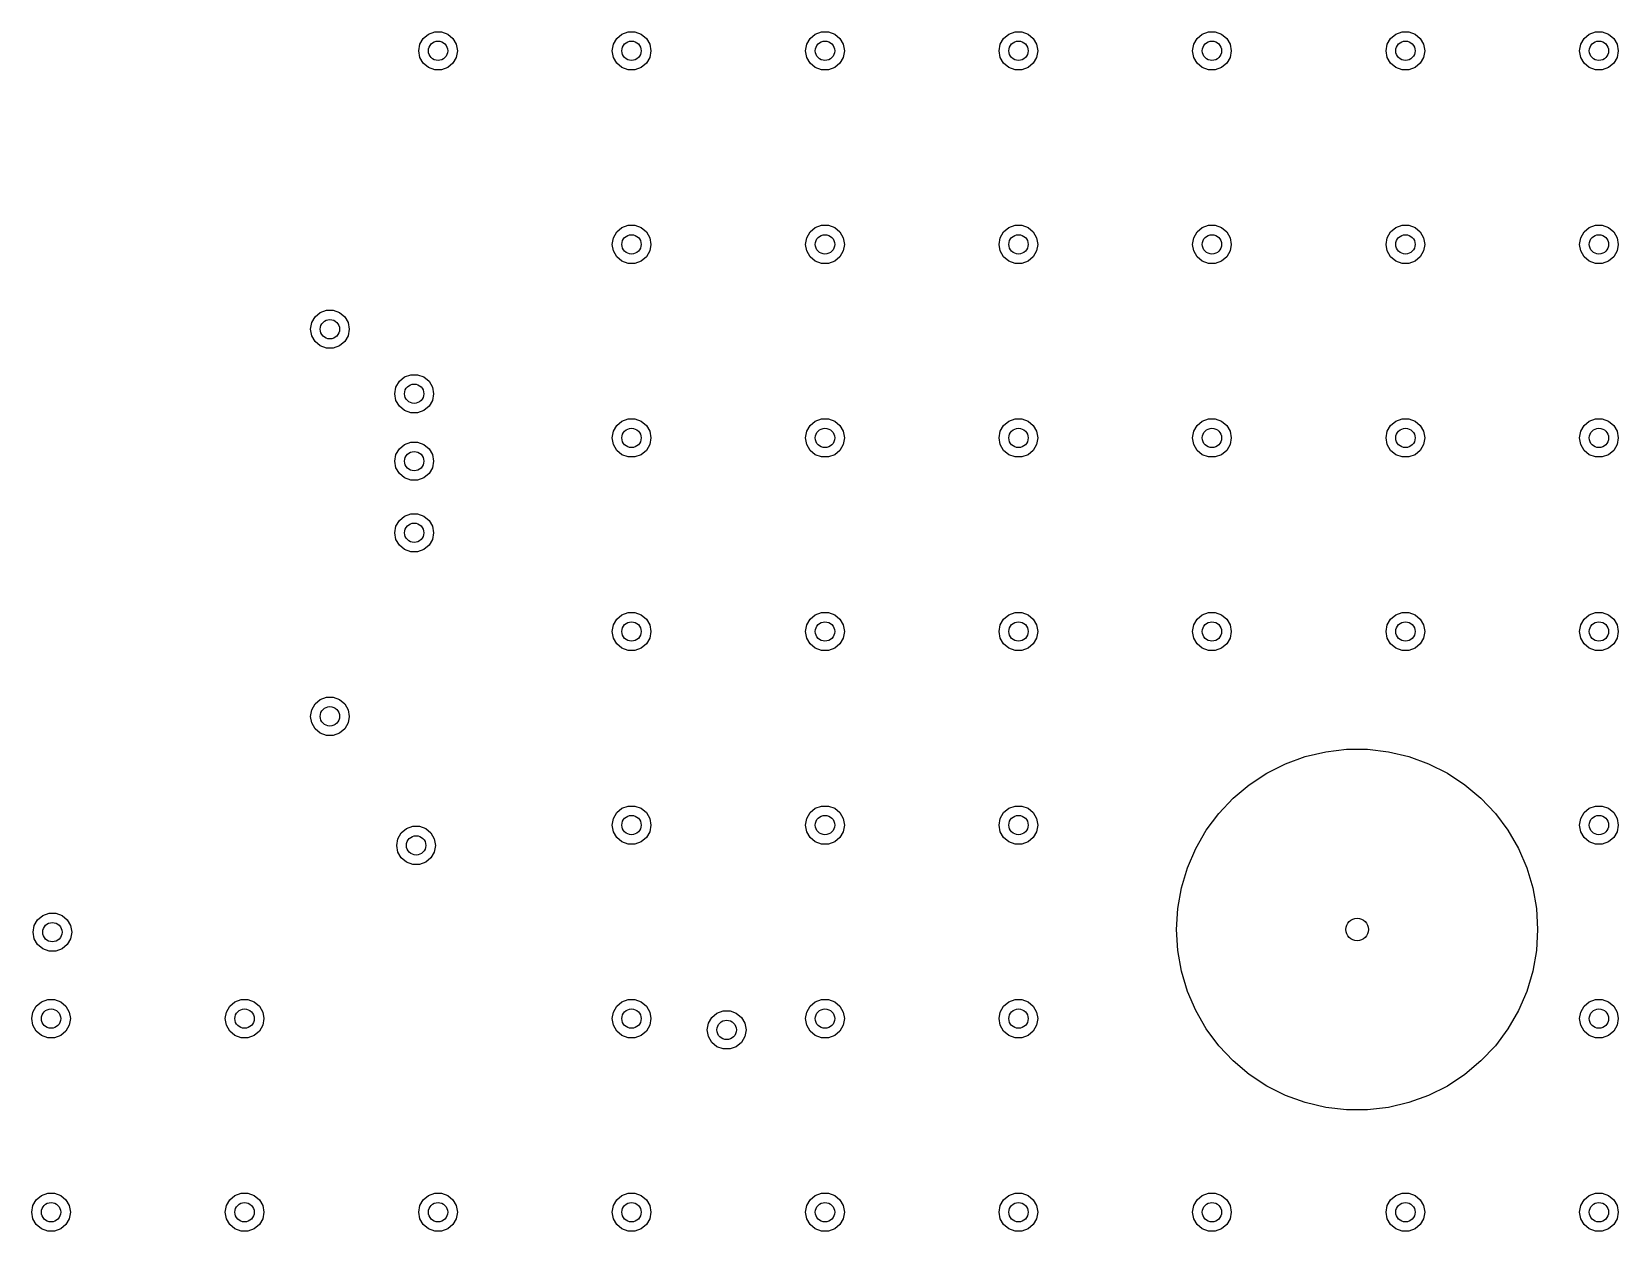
# Model space of a CAD drawing. Extents: x 4.4 to 6.31, y -4.84 to -3.38.
# Drawn here: x 5.346 to 6.315, y -4.115 to -3.383 of the extents above; entities that cross this region are included whole.
import ezdxf

# ---------------------------------------------------------------- set-up
doc = ezdxf.new("R2010")
doc.units = 0
doc.header["$MEASUREMENT"] = 0
doc.layers.add('BLACK', color=7, linetype='CONTINUOUS')

msp = doc.modelspace()

# ---------------------------------------------------------------- linework, layer by layer
at = {"layer": 'BLACK', "linetype": 'CONTINUOUS'}
for p, q in [((5.583, -3.39045), (5.58505, -3.3869)), ((5.58505, -3.3869), (5.58819, -3.38426)), ((5.58819, -3.38426), (5.59204, -3.38286)), ((5.59204, -3.38286), (5.59615, -3.38286)), ((5.59615, -3.38286), (5.6, -3.38426)), ((5.6, -3.38426), (5.60314, -3.3869)), ((5.60314, -3.3869), (5.60519, -3.39045)), ((5.70111, -3.39045), (5.70316, -3.3869)), ((5.70316, -3.3869), (5.7063, -3.38426)), ((5.7063, -3.38426), (5.71015, -3.38286)), ((5.71015, -3.38286), (5.71426, -3.38286)), ((5.71426, -3.38286), (5.71811, -3.38426)), ((5.71811, -3.38426), (5.72125, -3.3869)), ((5.72125, -3.3869), (5.7233, -3.39045)), ((5.81922, -3.39045), (5.82127, -3.3869)), ((5.82127, -3.3869), (5.82441, -3.38426)), ((5.82441, -3.38426), (5.82826, -3.38286)), ((5.82826, -3.38286), (5.83237, -3.38286)), ((5.83237, -3.38286), (5.83622, -3.38426)), ((5.83622, -3.38426), (5.83936, -3.3869)), ((5.83936, -3.3869), (5.84141, -3.39045)), ((5.93733, -3.39045), (5.93938, -3.3869)), ((5.93938, -3.3869), (5.94252, -3.38426)), ((5.94252, -3.38426), (5.94637, -3.38286)), ((5.94637, -3.38286), (5.95048, -3.38286)), ((5.95048, -3.38286), (5.95433, -3.38426)), ((5.95433, -3.38426), (5.95747, -3.3869)), ((5.95747, -3.3869), (5.95952, -3.39045)), ((6.05544, -3.39045), (6.05749, -3.3869)), ((6.05749, -3.3869), (6.06063, -3.38426)), ((6.06063, -3.38426), (6.06448, -3.38286)), ((6.06448, -3.38286), (6.06859, -3.38286)), ((6.06859, -3.38286), (6.07244, -3.38426)), ((6.07244, -3.38426), (6.07558, -3.3869)), ((6.07558, -3.3869), (6.07763, -3.39045)), ((6.17355, -3.39045), (6.1756, -3.3869)), ((6.1756, -3.3869), (6.17874, -3.38426)), ((6.17874, -3.38426), (6.18259, -3.38286)), ((6.18259, -3.38286), (6.1867, -3.38286)), ((6.1867, -3.38286), (6.19055, -3.38426)), ((6.19055, -3.38426), (6.19369, -3.3869)), ((6.19369, -3.3869), (6.19574, -3.39045)), ((6.29166, -3.39045), (6.29371, -3.3869)), ((6.29371, -3.3869), (6.29685, -3.38426)), ((6.29685, -3.38426), (6.3007, -3.38286)), ((6.3007, -3.38286), (6.30481, -3.38286)), ((6.30481, -3.38286), (6.30866, -3.38426)), ((6.30866, -3.38426), (6.3118, -3.3869)), ((6.3118, -3.3869), (6.31385, -3.39045)), ((5.58228, -3.39449), (5.583, -3.39045)), ((5.583, -3.39853), (5.58228, -3.39449)), ((5.58505, -3.40208), (5.583, -3.39853)), ((5.60519, -3.39853), (5.60314, -3.40208)), ((5.60519, -3.39045), (5.60591, -3.39449)), ((5.60591, -3.39449), (5.60519, -3.39853)), ((5.70039, -3.39449), (5.70111, -3.39045)), ((5.70111, -3.39853), (5.70039, -3.39449)), ((5.70316, -3.40208), (5.70111, -3.39853)), ((5.7233, -3.39853), (5.72125, -3.40208)), ((5.7233, -3.39045), (5.72402, -3.39449)), ((5.72402, -3.39449), (5.7233, -3.39853)), ((5.8185, -3.39449), (5.81922, -3.39045)), ((5.81922, -3.39853), (5.8185, -3.39449)), ((5.82127, -3.40208), (5.81922, -3.39853)), ((5.84141, -3.39853), (5.83936, -3.40208)), ((5.84141, -3.39045), (5.84213, -3.39449)), ((5.84213, -3.39449), (5.84141, -3.39853)), ((5.93661, -3.39449), (5.93733, -3.39045)), ((5.93733, -3.39853), (5.93661, -3.39449)), ((5.93938, -3.40208), (5.93733, -3.39853)), ((5.95952, -3.39853), (5.95747, -3.40208)), ((5.95952, -3.39045), (5.96024, -3.39449)), ((5.96024, -3.39449), (5.95952, -3.39853)), ((6.05472, -3.39449), (6.05544, -3.39045)), ((6.05544, -3.39853), (6.05472, -3.39449)), ((6.05749, -3.40208), (6.05544, -3.39853)), ((6.07763, -3.39853), (6.07558, -3.40208)), ((6.07763, -3.39045), (6.07835, -3.39449)), ((6.07835, -3.39449), (6.07763, -3.39853)), ((6.17283, -3.39449), (6.17355, -3.39045)), ((6.17355, -3.39853), (6.17283, -3.39449)), ((6.1756, -3.40208), (6.17355, -3.39853)), ((6.19574, -3.39853), (6.19369, -3.40208)), ((6.19574, -3.39045), (6.19646, -3.39449)), ((6.19646, -3.39449), (6.19574, -3.39853)), ((6.29094, -3.39449), (6.29166, -3.39045)), ((6.29166, -3.39853), (6.29094, -3.39449)), ((6.29371, -3.40208), (6.29166, -3.39853)), ((6.31385, -3.39853), (6.3118, -3.40208)), ((6.31385, -3.39045), (6.31457, -3.39449)), ((6.31457, -3.39449), (6.31385, -3.39853)), ((5.58819, -3.40472), (5.58505, -3.40208)), ((5.59204, -3.40612), (5.58819, -3.40472)), ((5.59615, -3.40612), (5.59204, -3.40612)), ((5.6, -3.40472), (5.59615, -3.40612)), ((5.60314, -3.40208), (5.6, -3.40472)), ((5.7063, -3.40472), (5.70316, -3.40208)), ((5.71015, -3.40612), (5.7063, -3.40472)), ((5.71426, -3.40612), (5.71015, -3.40612)), ((5.71811, -3.40472), (5.71426, -3.40612)), ((5.72125, -3.40208), (5.71811, -3.40472)), ((5.82441, -3.40472), (5.82127, -3.40208)), ((5.82826, -3.40612), (5.82441, -3.40472)), ((5.83237, -3.40612), (5.82826, -3.40612)), ((5.83622, -3.40472), (5.83237, -3.40612)), ((5.83936, -3.40208), (5.83622, -3.40472)), ((5.94252, -3.40472), (5.93938, -3.40208)), ((5.94637, -3.40612), (5.94252, -3.40472)), ((5.95048, -3.40612), (5.94637, -3.40612)), ((5.95433, -3.40472), (5.95048, -3.40612)), ((5.95747, -3.40208), (5.95433, -3.40472)), ((6.06063, -3.40472), (6.05749, -3.40208)), ((6.06448, -3.40612), (6.06063, -3.40472)), ((6.06859, -3.40612), (6.06448, -3.40612)), ((6.07244, -3.40472), (6.06859, -3.40612)), ((6.07558, -3.40208), (6.07244, -3.40472)), ((6.17874, -3.40472), (6.1756, -3.40208)), ((6.18259, -3.40612), (6.17874, -3.40472)), ((6.1867, -3.40612), (6.18259, -3.40612)), ((6.19055, -3.40472), (6.1867, -3.40612)), ((6.19369, -3.40208), (6.19055, -3.40472)), ((6.29685, -3.40472), (6.29371, -3.40208)), ((6.3007, -3.40612), (6.29685, -3.40472)), ((6.30481, -3.40612), (6.3007, -3.40612)), ((6.30866, -3.40472), (6.30481, -3.40612)), ((6.3118, -3.40208), (6.30866, -3.40472)), ((5.70111, -3.50856), (5.70316, -3.50501)), ((5.70316, -3.50501), (5.7063, -3.50237)), ((5.7063, -3.50237), (5.71015, -3.50097)), ((5.71015, -3.50097), (5.71426, -3.50097)), ((5.71426, -3.50097), (5.71811, -3.50237)), ((5.71811, -3.50237), (5.72125, -3.50501)), ((5.72125, -3.50501), (5.7233, -3.50856)), ((5.81922, -3.50856), (5.82127, -3.50501)), ((5.82127, -3.50501), (5.82441, -3.50237)), ((5.82441, -3.50237), (5.82826, -3.50097)), ((5.82826, -3.50097), (5.83237, -3.50097)), ((5.83237, -3.50097), (5.83622, -3.50237)), ((5.83622, -3.50237), (5.83936, -3.50501)), ((5.83936, -3.50501), (5.84141, -3.50856)), ((5.93733, -3.50856), (5.93938, -3.50501)), ((5.93938, -3.50501), (5.94252, -3.50237)), ((5.94252, -3.50237), (5.94637, -3.50097)), ((5.94637, -3.50097), (5.95048, -3.50097)), ((5.95048, -3.50097), (5.95433, -3.50237)), ((5.95433, -3.50237), (5.95747, -3.50501)), ((5.95747, -3.50501), (5.95952, -3.50856)), ((6.05544, -3.50856), (6.05749, -3.50501)), ((6.05749, -3.50501), (6.06063, -3.50237)), ((6.06063, -3.50237), (6.06448, -3.50097)), ((6.06448, -3.50097), (6.06859, -3.50097)), ((6.06859, -3.50097), (6.07244, -3.50237)), ((6.07244, -3.50237), (6.07558, -3.50501)), ((6.07558, -3.50501), (6.07763, -3.50856)), ((6.17355, -3.50856), (6.1756, -3.50501)), ((6.1756, -3.50501), (6.17874, -3.50237)), ((6.17874, -3.50237), (6.18259, -3.50097)), ((6.18259, -3.50097), (6.1867, -3.50097)), ((6.1867, -3.50097), (6.19055, -3.50237)), ((6.19055, -3.50237), (6.19369, -3.50501)), ((6.19369, -3.50501), (6.19574, -3.50856)), ((6.29166, -3.50856), (6.29371, -3.50501)), ((6.29371, -3.50501), (6.29685, -3.50237)), ((6.29685, -3.50237), (6.3007, -3.50097)), ((6.3007, -3.50097), (6.30481, -3.50097)), ((6.30481, -3.50097), (6.30866, -3.50237)), ((6.30866, -3.50237), (6.3118, -3.50501)), ((6.3118, -3.50501), (6.31385, -3.50856)), ((5.70039, -3.5126), (5.70111, -3.50856)), ((5.70111, -3.51664), (5.70039, -3.5126)), ((5.7233, -3.50856), (5.72402, -3.5126)), ((5.72402, -3.5126), (5.7233, -3.51664)), ((5.8185, -3.5126), (5.81922, -3.50856)), ((5.81922, -3.51664), (5.8185, -3.5126)), ((5.84141, -3.50856), (5.84213, -3.5126)), ((5.84213, -3.5126), (5.84141, -3.51664)), ((5.93661, -3.5126), (5.93733, -3.50856)), ((5.93733, -3.51664), (5.93661, -3.5126)), ((5.95952, -3.50856), (5.96024, -3.5126)), ((5.96024, -3.5126), (5.95952, -3.51664)), ((6.05472, -3.5126), (6.05544, -3.50856)), ((6.05544, -3.51664), (6.05472, -3.5126)), ((6.07763, -3.50856), (6.07835, -3.5126)), ((6.07835, -3.5126), (6.07763, -3.51664)), ((6.17283, -3.5126), (6.17355, -3.50856)), ((6.17355, -3.51664), (6.17283, -3.5126)), ((6.19574, -3.50856), (6.19646, -3.5126)), ((6.19646, -3.5126), (6.19574, -3.51664)), ((6.29094, -3.5126), (6.29166, -3.50856)), ((6.29166, -3.51664), (6.29094, -3.5126)), ((6.31385, -3.50856), (6.31457, -3.5126)), ((6.31457, -3.5126), (6.31385, -3.51664)), ((5.70316, -3.52019), (5.70111, -3.51664)), ((5.7063, -3.52283), (5.70316, -3.52019)), ((5.71015, -3.52423), (5.7063, -3.52283)), ((5.71426, -3.52423), (5.71015, -3.52423)), ((5.71811, -3.52283), (5.71426, -3.52423)), ((5.72125, -3.52019), (5.71811, -3.52283)), ((5.7233, -3.51664), (5.72125, -3.52019)), ((5.82127, -3.52019), (5.81922, -3.51664)), ((5.82441, -3.52283), (5.82127, -3.52019)), ((5.82826, -3.52423), (5.82441, -3.52283)), ((5.83237, -3.52423), (5.82826, -3.52423)), ((5.83622, -3.52283), (5.83237, -3.52423)), ((5.83936, -3.52019), (5.83622, -3.52283)), ((5.84141, -3.51664), (5.83936, -3.52019)), ((5.93938, -3.52019), (5.93733, -3.51664)), ((5.94252, -3.52283), (5.93938, -3.52019)), ((5.94637, -3.52423), (5.94252, -3.52283)), ((5.95048, -3.52423), (5.94637, -3.52423)), ((5.95433, -3.52283), (5.95048, -3.52423)), ((5.95747, -3.52019), (5.95433, -3.52283)), ((5.95952, -3.51664), (5.95747, -3.52019)), ((6.05749, -3.52019), (6.05544, -3.51664)), ((6.06063, -3.52283), (6.05749, -3.52019)), ((6.06448, -3.52423), (6.06063, -3.52283)), ((6.06859, -3.52423), (6.06448, -3.52423)), ((6.07244, -3.52283), (6.06859, -3.52423)), ((6.07558, -3.52019), (6.07244, -3.52283)), ((6.07763, -3.51664), (6.07558, -3.52019)), ((6.1756, -3.52019), (6.17355, -3.51664)), ((6.17874, -3.52283), (6.1756, -3.52019)), ((6.18259, -3.52423), (6.17874, -3.52283)), ((6.1867, -3.52423), (6.18259, -3.52423)), ((6.19055, -3.52283), (6.1867, -3.52423)), ((6.19369, -3.52019), (6.19055, -3.52283)), ((6.19574, -3.51664), (6.19369, -3.52019)), ((6.29371, -3.52019), (6.29166, -3.51664)), ((6.29685, -3.52283), (6.29371, -3.52019)), ((6.3007, -3.52423), (6.29685, -3.52283)), ((6.30481, -3.52423), (6.3007, -3.52423)), ((6.30866, -3.52283), (6.30481, -3.52423)), ((6.3118, -3.52019), (6.30866, -3.52283)), ((6.31385, -3.51664), (6.3118, -3.52019)), ((5.51904, -3.55678), (5.52219, -3.55414)), ((5.52219, -3.55414), (5.52604, -3.55274)), ((5.52604, -3.55274), (5.53014, -3.55274)), ((5.53014, -3.55274), (5.534, -3.55414)), ((5.534, -3.55414), (5.53714, -3.55678)), ((5.51628, -3.56437), (5.51699, -3.56033)), ((5.51699, -3.56033), (5.51904, -3.55678)), ((5.53714, -3.55678), (5.53919, -3.56033)), ((5.53919, -3.56033), (5.5399, -3.56437)), ((5.51699, -3.56841), (5.51628, -3.56437)), ((5.51904, -3.57196), (5.51699, -3.56841)), ((5.52219, -3.5746), (5.51904, -3.57196)), ((5.53714, -3.57196), (5.534, -3.5746)), ((5.53919, -3.56841), (5.53714, -3.57196)), ((5.5399, -3.56437), (5.53919, -3.56841)), ((5.52604, -3.576), (5.52219, -3.5746)), ((5.53014, -3.576), (5.52604, -3.576)), ((5.534, -3.5746), (5.53014, -3.576)), ((5.57362, -3.59351), (5.57748, -3.59211)), ((5.57748, -3.59211), (5.58158, -3.59211)), ((5.58158, -3.59211), (5.58543, -3.59351)), ((5.56772, -3.60374), (5.56843, -3.5997)), ((5.56843, -3.5997), (5.57048, -3.59615)), ((5.57048, -3.59615), (5.57362, -3.59351)), ((5.58543, -3.59351), (5.58858, -3.59615)), ((5.58858, -3.59615), (5.59063, -3.5997)), ((5.59063, -3.5997), (5.59134, -3.60374)), ((5.56843, -3.60778), (5.56772, -3.60374)), ((5.57048, -3.61133), (5.56843, -3.60778)), ((5.57362, -3.61397), (5.57048, -3.61133)), ((5.58858, -3.61133), (5.58543, -3.61397)), ((5.59063, -3.60778), (5.58858, -3.61133)), ((5.59134, -3.60374), (5.59063, -3.60778)), ((5.57748, -3.61537), (5.57362, -3.61397)), ((5.58158, -3.61537), (5.57748, -3.61537)), ((5.58543, -3.61397), (5.58158, -3.61537)), ((5.70316, -3.62312), (5.7063, -3.62048)), ((5.7063, -3.62048), (5.71015, -3.61908)), ((5.71015, -3.61908), (5.71426, -3.61908)), ((5.71426, -3.61908), (5.71811, -3.62048)), ((5.71811, -3.62048), (5.72125, -3.62312)), ((5.82127, -3.62312), (5.82441, -3.62048)), ((5.82441, -3.62048), (5.82826, -3.61908)), ((5.82826, -3.61908), (5.83237, -3.61908)), ((5.83237, -3.61908), (5.83622, -3.62048)), ((5.83622, -3.62048), (5.83936, -3.62312)), ((5.93938, -3.62312), (5.94252, -3.62048)), ((5.94252, -3.62048), (5.94637, -3.61908)), ((5.94637, -3.61908), (5.95048, -3.61908)), ((5.95048, -3.61908), (5.95433, -3.62048)), ((5.95433, -3.62048), (5.95747, -3.62312)), ((6.05749, -3.62312), (6.06063, -3.62048)), ((6.06063, -3.62048), (6.06448, -3.61908)), ((6.06448, -3.61908), (6.06859, -3.61908)), ((6.06859, -3.61908), (6.07244, -3.62048)), ((6.07244, -3.62048), (6.07558, -3.62312)), ((6.1756, -3.62312), (6.17874, -3.62048)), ((6.17874, -3.62048), (6.18259, -3.61908)), ((6.18259, -3.61908), (6.1867, -3.61908)), ((6.1867, -3.61908), (6.19055, -3.62048)), ((6.19055, -3.62048), (6.19369, -3.62312)), ((6.29371, -3.62312), (6.29685, -3.62048)), ((6.29685, -3.62048), (6.3007, -3.61908)), ((6.3007, -3.61908), (6.30481, -3.61908)), ((6.30481, -3.61908), (6.30866, -3.62048)), ((6.30866, -3.62048), (6.3118, -3.62312)), ((5.70039, -3.63071), (5.70111, -3.62667)), ((5.70111, -3.63475), (5.70039, -3.63071)), ((5.70111, -3.62667), (5.70316, -3.62312)), ((5.72125, -3.62312), (5.7233, -3.62667)), ((5.7233, -3.62667), (5.72402, -3.63071)), ((5.72402, -3.63071), (5.7233, -3.63475)), ((5.8185, -3.63071), (5.81922, -3.62667)), ((5.81922, -3.63475), (5.8185, -3.63071)), ((5.81922, -3.62667), (5.82127, -3.62312)), ((5.83936, -3.62312), (5.84141, -3.62667)), ((5.84141, -3.62667), (5.84213, -3.63071)), ((5.84213, -3.63071), (5.84141, -3.63475)), ((5.93661, -3.63071), (5.93733, -3.62667)), ((5.93733, -3.63475), (5.93661, -3.63071)), ((5.93733, -3.62667), (5.93938, -3.62312)), ((5.95747, -3.62312), (5.95952, -3.62667)), ((5.95952, -3.62667), (5.96024, -3.63071)), ((5.96024, -3.63071), (5.95952, -3.63475)), ((6.05472, -3.63071), (6.05544, -3.62667)), ((6.05544, -3.63475), (6.05472, -3.63071)), ((6.05544, -3.62667), (6.05749, -3.62312)), ((6.07558, -3.62312), (6.07763, -3.62667)), ((6.07763, -3.62667), (6.07835, -3.63071)), ((6.07835, -3.63071), (6.07763, -3.63475)), ((6.17283, -3.63071), (6.17355, -3.62667)), ((6.17355, -3.63475), (6.17283, -3.63071)), ((6.17355, -3.62667), (6.1756, -3.62312)), ((6.19369, -3.62312), (6.19574, -3.62667)), ((6.19574, -3.62667), (6.19646, -3.63071)), ((6.19646, -3.63071), (6.19574, -3.63475)), ((6.29094, -3.63071), (6.29166, -3.62667)), ((6.29166, -3.63475), (6.29094, -3.63071)), ((6.29166, -3.62667), (6.29371, -3.62312)), ((6.3118, -3.62312), (6.31385, -3.62667)), ((6.31385, -3.62667), (6.31457, -3.63071)), ((6.31457, -3.63071), (6.31385, -3.63475)), ((5.56772, -3.64488), (5.56843, -3.64084)), ((5.56843, -3.64084), (5.57048, -3.63729)), ((5.57048, -3.63729), (5.57362, -3.63465)), ((5.57362, -3.63465), (5.57748, -3.63325)), ((5.57748, -3.63325), (5.58158, -3.63325)), ((5.58158, -3.63325), (5.58543, -3.63465)), ((5.58543, -3.63465), (5.58858, -3.63729)), ((5.58858, -3.63729), (5.59063, -3.64084)), ((5.59063, -3.64084), (5.59134, -3.64488)), ((5.70316, -3.6383), (5.70111, -3.63475)), ((5.7063, -3.64094), (5.70316, -3.6383)), ((5.71015, -3.64234), (5.7063, -3.64094)), ((5.71811, -3.64094), (5.71426, -3.64234)), ((5.72125, -3.6383), (5.71811, -3.64094)), ((5.7233, -3.63475), (5.72125, -3.6383)), ((5.82127, -3.6383), (5.81922, -3.63475)), ((5.82441, -3.64094), (5.82127, -3.6383)), ((5.82826, -3.64234), (5.82441, -3.64094)), ((5.83622, -3.64094), (5.83237, -3.64234)), ((5.83936, -3.6383), (5.83622, -3.64094)), ((5.84141, -3.63475), (5.83936, -3.6383)), ((5.93938, -3.6383), (5.93733, -3.63475)), ((5.94252, -3.64094), (5.93938, -3.6383)), ((5.94637, -3.64234), (5.94252, -3.64094)), ((5.95433, -3.64094), (5.95048, -3.64234)), ((5.95747, -3.6383), (5.95433, -3.64094)), ((5.95952, -3.63475), (5.95747, -3.6383)), ((6.05749, -3.6383), (6.05544, -3.63475)), ((6.06063, -3.64094), (6.05749, -3.6383)), ((6.06448, -3.64234), (6.06063, -3.64094)), ((6.07244, -3.64094), (6.06859, -3.64234)), ((6.07558, -3.6383), (6.07244, -3.64094)), ((6.07763, -3.63475), (6.07558, -3.6383)), ((6.1756, -3.6383), (6.17355, -3.63475)), ((6.17874, -3.64094), (6.1756, -3.6383)), ((6.18259, -3.64234), (6.17874, -3.64094)), ((6.19055, -3.64094), (6.1867, -3.64234)), ((6.19369, -3.6383), (6.19055, -3.64094)), ((6.19574, -3.63475), (6.19369, -3.6383)), ((6.29371, -3.6383), (6.29166, -3.63475)), ((6.29685, -3.64094), (6.29371, -3.6383)), ((6.3007, -3.64234), (6.29685, -3.64094)), ((6.30866, -3.64094), (6.30481, -3.64234)), ((6.3118, -3.6383), (6.30866, -3.64094)), ((6.31385, -3.63475), (6.3118, -3.6383)), ((5.56843, -3.64892), (5.56772, -3.64488)), ((5.57048, -3.65247), (5.56843, -3.64892)), ((5.59063, -3.64892), (5.58858, -3.65247)), ((5.59134, -3.64488), (5.59063, -3.64892)), ((5.71426, -3.64234), (5.71015, -3.64234)), ((5.83237, -3.64234), (5.82826, -3.64234)), ((5.95048, -3.64234), (5.94637, -3.64234)), ((6.06859, -3.64234), (6.06448, -3.64234)), ((6.1867, -3.64234), (6.18259, -3.64234)), ((6.30481, -3.64234), (6.3007, -3.64234)), ((5.57362, -3.65511), (5.57048, -3.65247)), ((5.57748, -3.65651), (5.57362, -3.65511)), ((5.58158, -3.65651), (5.57748, -3.65651)), ((5.58543, -3.65511), (5.58158, -3.65651)), ((5.58858, -3.65247), (5.58543, -3.65511)), ((5.57048, -3.68099), (5.57362, -3.67835)), ((5.57362, -3.67835), (5.57748, -3.67695)), ((5.57748, -3.67695), (5.58158, -3.67695)), ((5.58158, -3.67695), (5.58543, -3.67835)), ((5.58543, -3.67835), (5.58858, -3.68099)), ((5.56772, -3.68858), (5.56843, -3.68454)), ((5.56843, -3.69262), (5.56772, -3.68858)), ((5.56843, -3.68454), (5.57048, -3.68099)), ((5.58858, -3.68099), (5.59063, -3.68454)), ((5.59063, -3.68454), (5.59134, -3.68858)), ((5.59134, -3.68858), (5.59063, -3.69262)), ((5.57048, -3.69617), (5.56843, -3.69262)), ((5.57362, -3.69881), (5.57048, -3.69617)), ((5.57748, -3.70021), (5.57362, -3.69881)), ((5.58543, -3.69881), (5.58158, -3.70021)), ((5.58858, -3.69617), (5.58543, -3.69881)), ((5.59063, -3.69262), (5.58858, -3.69617)), ((5.58158, -3.70021), (5.57748, -3.70021)), ((5.7063, -3.73859), (5.71015, -3.73719)), ((5.71015, -3.73719), (5.71426, -3.73719)), ((5.71426, -3.73719), (5.71811, -3.73859)), ((5.82441, -3.73859), (5.82826, -3.73719)), ((5.82826, -3.73719), (5.83237, -3.73719)), ((5.83237, -3.73719), (5.83622, -3.73859)), ((5.94252, -3.73859), (5.94637, -3.73719)), ((5.94637, -3.73719), (5.95048, -3.73719)), ((5.95048, -3.73719), (5.95433, -3.73859)), ((6.06063, -3.73859), (6.06448, -3.73719)), ((6.06448, -3.73719), (6.06859, -3.73719)), ((6.06859, -3.73719), (6.07244, -3.73859)), ((6.17874, -3.73859), (6.18259, -3.73719)), ((6.18259, -3.73719), (6.1867, -3.73719)), ((6.1867, -3.73719), (6.19055, -3.73859)), ((6.29685, -3.73859), (6.3007, -3.73719)), ((6.3007, -3.73719), (6.30481, -3.73719)), ((6.30481, -3.73719), (6.30866, -3.73859)), ((5.70039, -3.74882), (5.70111, -3.74478)), ((5.70111, -3.74478), (5.70316, -3.74123)), ((5.70316, -3.74123), (5.7063, -3.73859)), ((5.71811, -3.73859), (5.72125, -3.74123)), ((5.72125, -3.74123), (5.7233, -3.74478)), ((5.7233, -3.74478), (5.72402, -3.74882)), ((5.8185, -3.74882), (5.81922, -3.74478)), ((5.81922, -3.74478), (5.82127, -3.74123)), ((5.82127, -3.74123), (5.82441, -3.73859)), ((5.83622, -3.73859), (5.83936, -3.74123)), ((5.83936, -3.74123), (5.84141, -3.74478)), ((5.84141, -3.74478), (5.84213, -3.74882)), ((5.93661, -3.74882), (5.93733, -3.74478)), ((5.93733, -3.74478), (5.93938, -3.74123)), ((5.93938, -3.74123), (5.94252, -3.73859)), ((5.95433, -3.73859), (5.95747, -3.74123)), ((5.95747, -3.74123), (5.95952, -3.74478)), ((5.95952, -3.74478), (5.96024, -3.74882)), ((6.05472, -3.74882), (6.05544, -3.74478)), ((6.05544, -3.74478), (6.05749, -3.74123)), ((6.05749, -3.74123), (6.06063, -3.73859)), ((6.07244, -3.73859), (6.07558, -3.74123)), ((6.07558, -3.74123), (6.07763, -3.74478)), ((6.07763, -3.74478), (6.07835, -3.74882)), ((6.17283, -3.74882), (6.17355, -3.74478)), ((6.17355, -3.74478), (6.1756, -3.74123)), ((6.1756, -3.74123), (6.17874, -3.73859)), ((6.19055, -3.73859), (6.19369, -3.74123)), ((6.19369, -3.74123), (6.19574, -3.74478)), ((6.19574, -3.74478), (6.19646, -3.74882)), ((6.29094, -3.74882), (6.29166, -3.74478)), ((6.29166, -3.74478), (6.29371, -3.74123)), ((6.29371, -3.74123), (6.29685, -3.73859)), ((6.30866, -3.73859), (6.3118, -3.74123)), ((6.3118, -3.74123), (6.31385, -3.74478)), ((6.31385, -3.74478), (6.31457, -3.74882)), ((5.70111, -3.75286), (5.70039, -3.74882)), ((5.70316, -3.75641), (5.70111, -3.75286)), ((5.7063, -3.75905), (5.70316, -3.75641)), ((5.72125, -3.75641), (5.71811, -3.75905)), ((5.7233, -3.75286), (5.72125, -3.75641)), ((5.72402, -3.74882), (5.7233, -3.75286)), ((5.81922, -3.75286), (5.8185, -3.74882)), ((5.82127, -3.75641), (5.81922, -3.75286)), ((5.82441, -3.75905), (5.82127, -3.75641)), ((5.83936, -3.75641), (5.83622, -3.75905)), ((5.84141, -3.75286), (5.83936, -3.75641)), ((5.84213, -3.74882), (5.84141, -3.75286)), ((5.93733, -3.75286), (5.93661, -3.74882)), ((5.93938, -3.75641), (5.93733, -3.75286)), ((5.94252, -3.75905), (5.93938, -3.75641)), ((5.95747, -3.75641), (5.95433, -3.75905)), ((5.95952, -3.75286), (5.95747, -3.75641)), ((5.96024, -3.74882), (5.95952, -3.75286)), ((6.05544, -3.75286), (6.05472, -3.74882)), ((6.05749, -3.75641), (6.05544, -3.75286)), ((6.06063, -3.75905), (6.05749, -3.75641)), ((6.07558, -3.75641), (6.07244, -3.75905)), ((6.07763, -3.75286), (6.07558, -3.75641)), ((6.07835, -3.74882), (6.07763, -3.75286)), ((6.17355, -3.75286), (6.17283, -3.74882)), ((6.1756, -3.75641), (6.17355, -3.75286)), ((6.17874, -3.75905), (6.1756, -3.75641)), ((6.19369, -3.75641), (6.19055, -3.75905)), ((6.19574, -3.75286), (6.19369, -3.75641)), ((6.19646, -3.74882), (6.19574, -3.75286)), ((6.29166, -3.75286), (6.29094, -3.74882)), ((6.29371, -3.75641), (6.29166, -3.75286)), ((6.29685, -3.75905), (6.29371, -3.75641)), ((6.3118, -3.75641), (6.30866, -3.75905)), ((6.31385, -3.75286), (6.3118, -3.75641)), ((6.31457, -3.74882), (6.31385, -3.75286)), ((5.71015, -3.76045), (5.7063, -3.75905)), ((5.71426, -3.76045), (5.71015, -3.76045)), ((5.71811, -3.75905), (5.71426, -3.76045)), ((5.82826, -3.76045), (5.82441, -3.75905)), ((5.83237, -3.76045), (5.82826, -3.76045)), ((5.83622, -3.75905), (5.83237, -3.76045)), ((5.94637, -3.76045), (5.94252, -3.75905)), ((5.95048, -3.76045), (5.94637, -3.76045)), ((5.95433, -3.75905), (5.95048, -3.76045)), ((6.06448, -3.76045), (6.06063, -3.75905)), ((6.06859, -3.76045), (6.06448, -3.76045)), ((6.07244, -3.75905), (6.06859, -3.76045)), ((6.18259, -3.76045), (6.17874, -3.75905)), ((6.1867, -3.76045), (6.18259, -3.76045)), ((6.19055, -3.75905), (6.1867, -3.76045)), ((6.3007, -3.76045), (6.29685, -3.75905)), ((6.30481, -3.76045), (6.3007, -3.76045)), ((6.30866, -3.75905), (6.30481, -3.76045)), ((5.51699, -3.79655), (5.51904, -3.793)), ((5.51904, -3.793), (5.52219, -3.79036)), ((5.52219, -3.79036), (5.52604, -3.78896)), ((5.52604, -3.78896), (5.53014, -3.78896)), ((5.53014, -3.78896), (5.534, -3.79036)), ((5.534, -3.79036), (5.53714, -3.793)), ((5.53714, -3.793), (5.53919, -3.79655)), ((5.51628, -3.80059), (5.51699, -3.79655)), ((5.51699, -3.80463), (5.51628, -3.80059)), ((5.51904, -3.80818), (5.51699, -3.80463)), ((5.53919, -3.80463), (5.53714, -3.80818)), ((5.53919, -3.79655), (5.5399, -3.80059)), ((5.5399, -3.80059), (5.53919, -3.80463)), ((5.52219, -3.81082), (5.51904, -3.80818)), ((5.52604, -3.81222), (5.52219, -3.81082)), ((5.53014, -3.81222), (5.52604, -3.81222)), ((5.534, -3.81082), (5.53014, -3.81222)), ((5.53714, -3.80818), (5.534, -3.81082)), ((6.11146, -3.82949), (6.1235, -3.8251)), ((6.1235, -3.8251), (6.13598, -3.82215)), ((6.13598, -3.82215), (6.14871, -3.82066)), ((6.14871, -3.82066), (6.16153, -3.82066)), ((6.16153, -3.82066), (6.17426, -3.82215)), ((6.17426, -3.82215), (6.18673, -3.8251)), ((6.18673, -3.8251), (6.19878, -3.82949)), ((6.08929, -3.84229), (6.1, -3.83524)), ((6.1, -3.83524), (6.11146, -3.82949)), ((6.19878, -3.82949), (6.21024, -3.83524)), ((6.21024, -3.83524), (6.22095, -3.84229)), ((6.07947, -3.85053), (6.08929, -3.84229)), ((6.22095, -3.84229), (6.23077, -3.85053)), ((6.07067, -3.85985), (6.07947, -3.85053)), ((6.23077, -3.85053), (6.23956, -3.85985)), ((5.70039, -3.86693), (5.70111, -3.86289)), ((5.70111, -3.86289), (5.70316, -3.85934)), ((5.70316, -3.85934), (5.7063, -3.8567)), ((5.7063, -3.8567), (5.71015, -3.8553)), ((5.71015, -3.8553), (5.71426, -3.8553)), ((5.71426, -3.8553), (5.71811, -3.8567)), ((5.71811, -3.8567), (5.72125, -3.85934)), ((5.72125, -3.85934), (5.7233, -3.86289)), ((5.7233, -3.86289), (5.72402, -3.86693)), ((5.8185, -3.86693), (5.81922, -3.86289)), ((5.81922, -3.86289), (5.82127, -3.85934)), ((5.82127, -3.85934), (5.82441, -3.8567)), ((5.82441, -3.8567), (5.82826, -3.8553)), ((5.82826, -3.8553), (5.83237, -3.8553)), ((5.83237, -3.8553), (5.83622, -3.8567)), ((5.83622, -3.8567), (5.83936, -3.85934)), ((5.83936, -3.85934), (5.84141, -3.86289)), ((5.84141, -3.86289), (5.84213, -3.86693)), ((5.93661, -3.86693), (5.93733, -3.86289)), ((5.93733, -3.86289), (5.93938, -3.85934)), ((5.93938, -3.85934), (5.94252, -3.8567)), ((5.94252, -3.8567), (5.94637, -3.8553)), ((5.94637, -3.8553), (5.95048, -3.8553)), ((5.95048, -3.8553), (5.95433, -3.8567)), ((5.95433, -3.8567), (5.95747, -3.85934)), ((5.95747, -3.85934), (5.95952, -3.86289)), ((5.95952, -3.86289), (5.96024, -3.86693)), ((6.06302, -3.87013), (6.07067, -3.85985)), ((6.23956, -3.85985), (6.24722, -3.87013)), ((6.29094, -3.86693), (6.29166, -3.86289)), ((6.29166, -3.86289), (6.29371, -3.85934)), ((6.29371, -3.85934), (6.29685, -3.8567)), ((6.29685, -3.8567), (6.3007, -3.8553)), ((6.3007, -3.8553), (6.30481, -3.8553)), ((6.30481, -3.8553), (6.30866, -3.8567)), ((6.30866, -3.8567), (6.3118, -3.85934)), ((6.3118, -3.85934), (6.31385, -3.86289)), ((6.31385, -3.86289), (6.31457, -3.86693)), ((5.56961, -3.87529), (5.57166, -3.87174)), ((5.57166, -3.87174), (5.5748, -3.8691)), ((5.5748, -3.8691), (5.57866, -3.8677)), ((5.57866, -3.8677), (5.58276, -3.8677)), ((5.58276, -3.8677), (5.58661, -3.8691)), ((5.58661, -3.8691), (5.58976, -3.87174)), ((5.58976, -3.87174), (5.59181, -3.87529)), ((5.70111, -3.87097), (5.70039, -3.86693)), ((5.70316, -3.87452), (5.70111, -3.87097)), ((5.7233, -3.87097), (5.72125, -3.87452)), ((5.72402, -3.86693), (5.7233, -3.87097)), ((5.81922, -3.87097), (5.8185, -3.86693)), ((5.82127, -3.87452), (5.81922, -3.87097)), ((5.84141, -3.87097), (5.83936, -3.87452)), ((5.84213, -3.86693), (5.84141, -3.87097)), ((5.93733, -3.87097), (5.93661, -3.86693)), ((5.93938, -3.87452), (5.93733, -3.87097)), ((5.95952, -3.87097), (5.95747, -3.87452)), ((5.96024, -3.86693), (5.95952, -3.87097)), ((6.05661, -3.88123), (6.06302, -3.87013)), ((6.24722, -3.87013), (6.25363, -3.88123)), ((6.29166, -3.87097), (6.29094, -3.86693)), ((6.29371, -3.87452), (6.29166, -3.87097)), ((6.31385, -3.87097), (6.3118, -3.87452)), ((6.31457, -3.86693), (6.31385, -3.87097)), ((5.5689, -3.87933), (5.56961, -3.87529)), ((5.56961, -3.88337), (5.5689, -3.87933)), ((5.57166, -3.88692), (5.56961, -3.88337)), ((5.59181, -3.88337), (5.58976, -3.88692)), ((5.59181, -3.87529), (5.59252, -3.87933)), ((5.59252, -3.87933), (5.59181, -3.88337)), ((5.7063, -3.87716), (5.70316, -3.87452)), ((5.71015, -3.87856), (5.7063, -3.87716)), ((5.71426, -3.87856), (5.71015, -3.87856)), ((5.71811, -3.87716), (5.71426, -3.87856)), ((5.72125, -3.87452), (5.71811, -3.87716)), ((5.82441, -3.87716), (5.82127, -3.87452)), ((5.82826, -3.87856), (5.82441, -3.87716)), ((5.83237, -3.87856), (5.82826, -3.87856)), ((5.83622, -3.87716), (5.83237, -3.87856)), ((5.83936, -3.87452), (5.83622, -3.87716)), ((5.94252, -3.87716), (5.93938, -3.87452)), ((5.94637, -3.87856), (5.94252, -3.87716)), ((5.95048, -3.87856), (5.94637, -3.87856)), ((5.95433, -3.87716), (5.95048, -3.87856)), ((5.95747, -3.87452), (5.95433, -3.87716)), ((6.05153, -3.89301), (6.05661, -3.88123)), ((6.25363, -3.88123), (6.25871, -3.89301)), ((6.29685, -3.87716), (6.29371, -3.87452)), ((6.3007, -3.87856), (6.29685, -3.87716)), ((6.30481, -3.87856), (6.3007, -3.87856)), ((6.30866, -3.87716), (6.30481, -3.87856)), ((6.3118, -3.87452), (6.30866, -3.87716)), ((5.5748, -3.88956), (5.57166, -3.88692)), ((5.57866, -3.89096), (5.5748, -3.88956)), ((5.58276, -3.89096), (5.57866, -3.89096)), ((5.58661, -3.88956), (5.58276, -3.89096)), ((5.58976, -3.88692), (5.58661, -3.88956)), ((6.04785, -3.90529), (6.05153, -3.89301)), ((6.25871, -3.89301), (6.26238, -3.90529)), ((6.04563, -3.91791), (6.04785, -3.90529)), ((6.26238, -3.90529), (6.26461, -3.91791)), ((5.34961, -3.92469), (5.35276, -3.92205)), ((5.35276, -3.92205), (5.35661, -3.92065)), ((5.35661, -3.92065), (5.36071, -3.92065)), ((5.36071, -3.92065), (5.36457, -3.92205)), ((5.36457, -3.92205), (5.36771, -3.92469)), ((6.04488, -3.93071), (6.04563, -3.91791)), ((6.26461, -3.91791), (6.26535, -3.93071)), ((5.34685, -3.93228), (5.34756, -3.92824)), ((5.34756, -3.92824), (5.34961, -3.92469)), ((5.36771, -3.92469), (5.36976, -3.92824)), ((5.36976, -3.92824), (5.37047, -3.93228)), ((6.04563, -3.94351), (6.04488, -3.93071)), ((6.26535, -3.93071), (6.26461, -3.94351)), ((5.34756, -3.93632), (5.34685, -3.93228)), ((5.34961, -3.93988), (5.34756, -3.93632)), ((5.35276, -3.94251), (5.34961, -3.93988)), ((5.36771, -3.93988), (5.36457, -3.94251)), ((5.36976, -3.93632), (5.36771, -3.93988)), ((5.37047, -3.93228), (5.36976, -3.93632)), ((5.35661, -3.94392), (5.35276, -3.94251)), ((5.36071, -3.94392), (5.35661, -3.94392)), ((5.36457, -3.94251), (5.36071, -3.94392)), ((6.04785, -3.95613), (6.04563, -3.94351)), ((6.26461, -3.94351), (6.26238, -3.95613)), ((6.05153, -3.96841), (6.04785, -3.95613)), ((6.26238, -3.95613), (6.25871, -3.96841)), ((6.05661, -3.98018), (6.05153, -3.96841)), ((6.25871, -3.96841), (6.25363, -3.98018)), ((5.34678, -3.981), (5.34883, -3.97745)), ((5.34883, -3.97745), (5.35197, -3.97481)), ((5.35197, -3.97481), (5.35582, -3.97341)), ((5.35582, -3.97341), (5.35992, -3.97341)), ((5.35992, -3.97341), (5.36378, -3.97481)), ((5.36378, -3.97481), (5.36692, -3.97745)), ((5.36692, -3.97745), (5.36897, -3.981)), ((5.46489, -3.981), (5.46694, -3.97745)), ((5.46694, -3.97745), (5.47008, -3.97481)), ((5.47008, -3.97481), (5.47393, -3.97341)), ((5.47393, -3.97341), (5.47804, -3.97341)), ((5.47804, -3.97341), (5.48189, -3.97481)), ((5.48189, -3.97481), (5.48503, -3.97745)), ((5.48503, -3.97745), (5.48708, -3.981)), ((5.70111, -3.981), (5.70316, -3.97745)), ((5.70316, -3.97745), (5.7063, -3.97481)), ((5.7063, -3.97481), (5.71015, -3.97341)), ((5.71015, -3.97341), (5.71426, -3.97341)), ((5.71426, -3.97341), (5.71811, -3.97481)), ((5.71811, -3.97481), (5.72125, -3.97745)), ((5.72125, -3.97745), (5.7233, -3.981)), ((5.76437, -3.9817), (5.76822, -3.9803)), ((5.76822, -3.9803), (5.77233, -3.9803)), ((5.77233, -3.9803), (5.77618, -3.9817)), ((5.81922, -3.981), (5.82127, -3.97745)), ((5.82127, -3.97745), (5.82441, -3.97481)), ((5.82441, -3.97481), (5.82826, -3.97341)), ((5.82826, -3.97341), (5.83237, -3.97341)), ((5.83237, -3.97341), (5.83622, -3.97481)), ((5.83622, -3.97481), (5.83936, -3.97745)), ((5.83936, -3.97745), (5.84141, -3.981)), ((5.93733, -3.981), (5.93938, -3.97745)), ((5.93938, -3.97745), (5.94252, -3.97481)), ((5.94252, -3.97481), (5.94637, -3.97341)), ((5.94637, -3.97341), (5.95048, -3.97341)), ((5.95048, -3.97341), (5.95433, -3.97481)), ((5.95433, -3.97481), (5.95747, -3.97745)), ((5.95747, -3.97745), (5.95952, -3.981)), ((6.06302, -3.99128), (6.05661, -3.98018)), ((6.25363, -3.98018), (6.24722, -3.99128)), ((6.29166, -3.981), (6.29371, -3.97745)), ((6.29371, -3.97745), (6.29685, -3.97481)), ((6.29685, -3.97481), (6.3007, -3.97341)), ((6.3007, -3.97341), (6.30481, -3.97341)), ((6.30481, -3.97341), (6.30866, -3.97481)), ((6.30866, -3.97481), (6.3118, -3.97745)), ((6.3118, -3.97745), (6.31385, -3.981)), ((5.34606, -3.98504), (5.34678, -3.981)), ((5.34678, -3.98908), (5.34606, -3.98504)), ((5.34883, -3.99263), (5.34678, -3.98908)), ((5.36897, -3.98908), (5.36692, -3.99263)), ((5.36897, -3.981), (5.36969, -3.98504)), ((5.36969, -3.98504), (5.36897, -3.98908)), ((5.46417, -3.98504), (5.46489, -3.981)), ((5.46489, -3.98908), (5.46417, -3.98504)), ((5.46694, -3.99263), (5.46489, -3.98908)), ((5.48708, -3.98908), (5.48503, -3.99263)), ((5.48708, -3.981), (5.4878, -3.98504)), ((5.4878, -3.98504), (5.48708, -3.98908)), ((5.70039, -3.98504), (5.70111, -3.981)), ((5.70111, -3.98908), (5.70039, -3.98504)), ((5.70316, -3.99263), (5.70111, -3.98908)), ((5.7233, -3.98908), (5.72125, -3.99263)), ((5.7233, -3.981), (5.72402, -3.98504)), ((5.72402, -3.98504), (5.7233, -3.98908)), ((5.75846, -3.99193), (5.75918, -3.98789)), ((5.75918, -3.98789), (5.76123, -3.98434)), ((5.76123, -3.98434), (5.76437, -3.9817)), ((5.77618, -3.9817), (5.77932, -3.98434)), ((5.77932, -3.98434), (5.78137, -3.98789)), ((5.78137, -3.98789), (5.78209, -3.99193)), ((5.8185, -3.98504), (5.81922, -3.981)), ((5.81922, -3.98908), (5.8185, -3.98504)), ((5.82127, -3.99263), (5.81922, -3.98908)), ((5.84141, -3.98908), (5.83936, -3.99263)), ((5.84141, -3.981), (5.84213, -3.98504)), ((5.84213, -3.98504), (5.84141, -3.98908)), ((5.93661, -3.98504), (5.93733, -3.981)), ((5.93733, -3.98908), (5.93661, -3.98504)), ((5.93938, -3.99263), (5.93733, -3.98908)), ((5.95952, -3.98908), (5.95747, -3.99263)), ((5.95952, -3.981), (5.96024, -3.98504)), ((5.96024, -3.98504), (5.95952, -3.98908)), ((6.29094, -3.98504), (6.29166, -3.981)), ((6.29166, -3.98908), (6.29094, -3.98504)), ((6.29371, -3.99263), (6.29166, -3.98908)), ((6.31385, -3.98908), (6.3118, -3.99263)), ((6.31385, -3.981), (6.31457, -3.98504)), ((6.31457, -3.98504), (6.31385, -3.98908)), ((5.35197, -3.99527), (5.34883, -3.99263)), ((5.35582, -3.99667), (5.35197, -3.99527)), ((5.35992, -3.99667), (5.35582, -3.99667)), ((5.36378, -3.99527), (5.35992, -3.99667)), ((5.36692, -3.99263), (5.36378, -3.99527)), ((5.47008, -3.99527), (5.46694, -3.99263)), ((5.47393, -3.99667), (5.47008, -3.99527)), ((5.47804, -3.99667), (5.47393, -3.99667)), ((5.48189, -3.99527), (5.47804, -3.99667)), ((5.48503, -3.99263), (5.48189, -3.99527)), ((5.7063, -3.99527), (5.70316, -3.99263)), ((5.71015, -3.99667), (5.7063, -3.99527)), ((5.71426, -3.99667), (5.71015, -3.99667)), ((5.71811, -3.99527), (5.71426, -3.99667)), ((5.72125, -3.99263), (5.71811, -3.99527)), ((5.75918, -3.99597), (5.75846, -3.99193)), ((5.76123, -3.99952), (5.75918, -3.99597)), ((5.76437, -4.00216), (5.76123, -3.99952)), ((5.77932, -3.99952), (5.77618, -4.00216)), ((5.78137, -3.99597), (5.77932, -3.99952)), ((5.78209, -3.99193), (5.78137, -3.99597)), ((5.82441, -3.99527), (5.82127, -3.99263)), ((5.82826, -3.99667), (5.82441, -3.99527)), ((5.83237, -3.99667), (5.82826, -3.99667)), ((5.83622, -3.99527), (5.83237, -3.99667)), ((5.83936, -3.99263), (5.83622, -3.99527)), ((5.94252, -3.99527), (5.93938, -3.99263)), ((5.94637, -3.99667), (5.94252, -3.99527)), ((5.95048, -3.99667), (5.94637, -3.99667)), ((5.95433, -3.99527), (5.95048, -3.99667)), ((5.95747, -3.99263), (5.95433, -3.99527)), ((6.07067, -4.00157), (6.06302, -3.99128)), ((6.24722, -3.99128), (6.23956, -4.00157)), ((6.29685, -3.99527), (6.29371, -3.99263)), ((6.3007, -3.99667), (6.29685, -3.99527)), ((6.30481, -3.99667), (6.3007, -3.99667)), ((6.30866, -3.99527), (6.30481, -3.99667)), ((6.3118, -3.99263), (6.30866, -3.99527)), ((5.76822, -4.00356), (5.76437, -4.00216)), ((5.77233, -4.00356), (5.76822, -4.00356)), ((5.77618, -4.00216), (5.77233, -4.00356)), ((6.07947, -4.01089), (6.07067, -4.00157)), ((6.23956, -4.00157), (6.23077, -4.01089)), ((6.08929, -4.01913), (6.07947, -4.01089)), ((6.1, -4.02618), (6.08929, -4.01913)), ((6.22095, -4.01913), (6.21024, -4.02618)), ((6.23077, -4.01089), (6.22095, -4.01913)), ((6.11146, -4.03193), (6.1, -4.02618)), ((6.21024, -4.02618), (6.19878, -4.03193)), ((6.1235, -4.03631), (6.11146, -4.03193)), ((6.13598, -4.03927), (6.1235, -4.03631)), ((6.18673, -4.03631), (6.17426, -4.03927)), ((6.19878, -4.03193), (6.18673, -4.03631)), ((6.14871, -4.04076), (6.13598, -4.03927)), ((6.16153, -4.04076), (6.14871, -4.04076)), ((6.17426, -4.03927), (6.16153, -4.04076)), ((5.34678, -4.09911), (5.34883, -4.09556)), ((5.34883, -4.09556), (5.35197, -4.09292)), ((5.35197, -4.09292), (5.35582, -4.09152)), ((5.35582, -4.09152), (5.35992, -4.09152)), ((5.35992, -4.09152), (5.36378, -4.09292)), ((5.36378, -4.09292), (5.36692, -4.09556)), ((5.36692, -4.09556), (5.36897, -4.09911)), ((5.46489, -4.09911), (5.46694, -4.09556)), ((5.46694, -4.09556), (5.47008, -4.09292)), ((5.47008, -4.09292), (5.47393, -4.09152)), ((5.47393, -4.09152), (5.47804, -4.09152)), ((5.47804, -4.09152), (5.48189, -4.09292)), ((5.48189, -4.09292), (5.48503, -4.09556)), ((5.48503, -4.09556), (5.48708, -4.09911)), ((5.583, -4.09911), (5.58505, -4.09556)), ((5.58505, -4.09556), (5.58819, -4.09292)), ((5.58819, -4.09292), (5.59204, -4.09152)), ((5.59204, -4.09152), (5.59615, -4.09152)), ((5.59615, -4.09152), (5.6, -4.09292)), ((5.6, -4.09292), (5.60314, -4.09556)), ((5.60314, -4.09556), (5.60519, -4.09911)), ((5.70111, -4.09911), (5.70316, -4.09556)), ((5.70316, -4.09556), (5.7063, -4.09292)), ((5.7063, -4.09292), (5.71015, -4.09152)), ((5.71015, -4.09152), (5.71426, -4.09152)), ((5.71426, -4.09152), (5.71811, -4.09292)), ((5.71811, -4.09292), (5.72125, -4.09556)), ((5.72125, -4.09556), (5.7233, -4.09911)), ((5.81922, -4.09911), (5.82127, -4.09556)), ((5.82127, -4.09556), (5.82441, -4.09292)), ((5.82441, -4.09292), (5.82826, -4.09152)), ((5.82826, -4.09152), (5.83237, -4.09152)), ((5.83237, -4.09152), (5.83622, -4.09292)), ((5.83622, -4.09292), (5.83936, -4.09556)), ((5.83936, -4.09556), (5.84141, -4.09911)), ((5.93733, -4.09911), (5.93938, -4.09556)), ((5.93938, -4.09556), (5.94252, -4.09292)), ((5.94252, -4.09292), (5.94637, -4.09152)), ((5.94637, -4.09152), (5.95048, -4.09152)), ((5.95048, -4.09152), (5.95433, -4.09292)), ((5.95433, -4.09292), (5.95747, -4.09556)), ((5.95747, -4.09556), (5.95952, -4.09911)), ((6.05544, -4.09911), (6.05749, -4.09556)), ((6.05749, -4.09556), (6.06063, -4.09292)), ((6.06063, -4.09292), (6.06448, -4.09152)), ((6.06448, -4.09152), (6.06859, -4.09152)), ((6.06859, -4.09152), (6.07244, -4.09292)), ((6.07244, -4.09292), (6.07558, -4.09556)), ((6.07558, -4.09556), (6.07763, -4.09911)), ((6.17355, -4.09911), (6.1756, -4.09556)), ((6.1756, -4.09556), (6.17874, -4.09292)), ((6.17874, -4.09292), (6.18259, -4.09152)), ((6.18259, -4.09152), (6.1867, -4.09152)), ((6.1867, -4.09152), (6.19055, -4.09292)), ((6.19055, -4.09292), (6.19369, -4.09556)), ((6.19369, -4.09556), (6.19574, -4.09911)), ((6.29166, -4.09911), (6.29371, -4.09556)), ((6.29371, -4.09556), (6.29685, -4.09292)), ((6.29685, -4.09292), (6.3007, -4.09152)), ((6.3007, -4.09152), (6.30481, -4.09152)), ((6.30481, -4.09152), (6.30866, -4.09292)), ((6.30866, -4.09292), (6.3118, -4.09556)), ((6.3118, -4.09556), (6.31385, -4.09911)), ((5.34606, -4.10315), (5.34678, -4.09911)), ((5.34678, -4.10719), (5.34606, -4.10315)), ((5.36897, -4.09911), (5.36969, -4.10315)), ((5.36969, -4.10315), (5.36897, -4.10719)), ((5.46417, -4.10315), (5.46489, -4.09911)), ((5.46489, -4.10719), (5.46417, -4.10315)), ((5.48708, -4.09911), (5.4878, -4.10315)), ((5.4878, -4.10315), (5.48708, -4.10719)), ((5.58228, -4.10315), (5.583, -4.09911)), ((5.583, -4.10719), (5.58228, -4.10315)), ((5.60519, -4.09911), (5.60591, -4.10315)), ((5.60591, -4.10315), (5.60519, -4.10719)), ((5.70039, -4.10315), (5.70111, -4.09911)), ((5.70111, -4.10719), (5.70039, -4.10315)), ((5.7233, -4.09911), (5.72402, -4.10315)), ((5.72402, -4.10315), (5.7233, -4.10719)), ((5.8185, -4.10315), (5.81922, -4.09911)), ((5.81922, -4.10719), (5.8185, -4.10315)), ((5.84141, -4.09911), (5.84213, -4.10315)), ((5.84213, -4.10315), (5.84141, -4.10719)), ((5.93661, -4.10315), (5.93733, -4.09911)), ((5.93733, -4.10719), (5.93661, -4.10315)), ((5.95952, -4.09911), (5.96024, -4.10315)), ((5.96024, -4.10315), (5.95952, -4.10719)), ((6.05472, -4.10315), (6.05544, -4.09911)), ((6.05544, -4.10719), (6.05472, -4.10315)), ((6.07763, -4.09911), (6.07835, -4.10315)), ((6.07835, -4.10315), (6.07763, -4.10719)), ((6.17283, -4.10315), (6.17355, -4.09911)), ((6.17355, -4.10719), (6.17283, -4.10315)), ((6.19574, -4.09911), (6.19646, -4.10315)), ((6.19646, -4.10315), (6.19574, -4.10719)), ((6.29094, -4.10315), (6.29166, -4.09911)), ((6.29166, -4.10719), (6.29094, -4.10315)), ((6.31385, -4.09911), (6.31457, -4.10315)), ((6.31457, -4.10315), (6.31385, -4.10719)), ((5.34883, -4.11074), (5.34678, -4.10719)), ((5.35197, -4.11338), (5.34883, -4.11074)), ((5.35582, -4.11478), (5.35197, -4.11338)), ((5.35992, -4.11478), (5.35582, -4.11478)), ((5.36378, -4.11338), (5.35992, -4.11478)), ((5.36692, -4.11074), (5.36378, -4.11338)), ((5.36897, -4.10719), (5.36692, -4.11074)), ((5.46694, -4.11074), (5.46489, -4.10719)), ((5.47008, -4.11338), (5.46694, -4.11074)), ((5.47393, -4.11478), (5.47008, -4.11338)), ((5.47804, -4.11478), (5.47393, -4.11478)), ((5.48189, -4.11338), (5.47804, -4.11478)), ((5.48503, -4.11074), (5.48189, -4.11338)), ((5.48708, -4.10719), (5.48503, -4.11074)), ((5.58505, -4.11074), (5.583, -4.10719)), ((5.58819, -4.11338), (5.58505, -4.11074)), ((5.59204, -4.11478), (5.58819, -4.11338)), ((5.59615, -4.11478), (5.59204, -4.11478)), ((5.6, -4.11338), (5.59615, -4.11478)), ((5.60314, -4.11074), (5.6, -4.11338)), ((5.60519, -4.10719), (5.60314, -4.11074)), ((5.70316, -4.11074), (5.70111, -4.10719)), ((5.7063, -4.11338), (5.70316, -4.11074)), ((5.71015, -4.11478), (5.7063, -4.11338)), ((5.71426, -4.11478), (5.71015, -4.11478)), ((5.71811, -4.11338), (5.71426, -4.11478)), ((5.72125, -4.11074), (5.71811, -4.11338)), ((5.7233, -4.10719), (5.72125, -4.11074)), ((5.82127, -4.11074), (5.81922, -4.10719)), ((5.82441, -4.11338), (5.82127, -4.11074)), ((5.82826, -4.11478), (5.82441, -4.11338)), ((5.83237, -4.11478), (5.82826, -4.11478)), ((5.83622, -4.11338), (5.83237, -4.11478)), ((5.83936, -4.11074), (5.83622, -4.11338)), ((5.84141, -4.10719), (5.83936, -4.11074)), ((5.93938, -4.11074), (5.93733, -4.10719)), ((5.94252, -4.11338), (5.93938, -4.11074)), ((5.94637, -4.11478), (5.94252, -4.11338)), ((5.95048, -4.11478), (5.94637, -4.11478)), ((5.95433, -4.11338), (5.95048, -4.11478)), ((5.95747, -4.11074), (5.95433, -4.11338)), ((5.95952, -4.10719), (5.95747, -4.11074)), ((6.05749, -4.11074), (6.05544, -4.10719)), ((6.06063, -4.11338), (6.05749, -4.11074)), ((6.06448, -4.11478), (6.06063, -4.11338)), ((6.06859, -4.11478), (6.06448, -4.11478)), ((6.07244, -4.11338), (6.06859, -4.11478)), ((6.07558, -4.11074), (6.07244, -4.11338)), ((6.07763, -4.10719), (6.07558, -4.11074)), ((6.1756, -4.11074), (6.17355, -4.10719)), ((6.17874, -4.11338), (6.1756, -4.11074)), ((6.18259, -4.11478), (6.17874, -4.11338)), ((6.1867, -4.11478), (6.18259, -4.11478)), ((6.19055, -4.11338), (6.1867, -4.11478)), ((6.19369, -4.11074), (6.19055, -4.11338)), ((6.19574, -4.10719), (6.19369, -4.11074)), ((6.29371, -4.11074), (6.29166, -4.10719)), ((6.29685, -4.11338), (6.29371, -4.11074)), ((6.3007, -4.11478), (6.29685, -4.11338)), ((6.30481, -4.11478), (6.3007, -4.11478)), ((6.30866, -4.11338), (6.30481, -4.11478)), ((6.3118, -4.11074), (6.30866, -4.11338)), ((6.31385, -4.10719), (6.3118, -4.11074))]:
    msp.add_line(p, q, dxfattribs=at)
at = {"layer": 'BLACK'}
for centre, radius in [((5.59409, -3.39449), 0.00591), ((5.7122, -3.39449), 0.00591), ((5.83031, -3.39449), 0.00591), ((5.94843, -3.39449), 0.00591), ((6.06654, -3.39449), 0.00591), ((6.18465, -3.39449), 0.00591), ((6.30276, -3.39449), 0.00591), ((5.7122, -3.5126), 0.00591), ((5.83031, -3.5126), 0.00591), ((5.94843, -3.5126), 0.00591), ((6.06654, -3.5126), 0.00591), ((6.18465, -3.5126), 0.00591), ((6.30276, -3.5126), 0.00591), ((5.52809, -3.56437), 0.00591), ((5.57953, -3.60374), 0.00591), ((5.7122, -3.63071), 0.00591), ((5.83031, -3.63071), 0.00591), ((5.94843, -3.63071), 0.00591), ((6.06654, -3.63071), 0.00591), ((6.18465, -3.63071), 0.00591), ((6.30276, -3.63071), 0.00591), ((5.57953, -3.64488), 0.00591), ((5.57953, -3.68858), 0.00591), ((5.7122, -3.74882), 0.00591), ((5.83031, -3.74882), 0.00591), ((5.94843, -3.74882), 0.00591), ((6.06654, -3.74882), 0.00591), ((6.18465, -3.74882), 0.00591), ((6.30276, -3.74882), 0.00591), ((5.52809, -3.80059), 0.00591), ((5.7122, -3.86693), 0.00591), ((5.83031, -3.86693), 0.00591), ((5.94843, -3.86693), 0.00591), ((6.30276, -3.86693), 0.00591), ((5.58071, -3.87933), 0.00591), ((5.35866, -3.93228), 0.00591), ((6.15512, -3.93071), 0.00689), ((5.35787, -3.98504), 0.00591), ((5.47598, -3.98504), 0.00591), ((5.7122, -3.98504), 0.00591), ((5.83031, -3.98504), 0.00591), ((5.94843, -3.98504), 0.00591), ((6.30276, -3.98504), 0.00591), ((5.77028, -3.99193), 0.00591), ((5.35787, -4.10315), 0.00591), ((5.47598, -4.10315), 0.00591), ((5.59409, -4.10315), 0.00591), ((5.7122, -4.10315), 0.00591), ((5.83031, -4.10315), 0.00591), ((5.94843, -4.10315), 0.00591), ((6.06654, -4.10315), 0.00591), ((6.18465, -4.10315), 0.00591), ((6.30276, -4.10315), 0.00591)]:
    msp.add_circle(centre, radius, dxfattribs=at)

doc.saveas('drawing.dxf')
